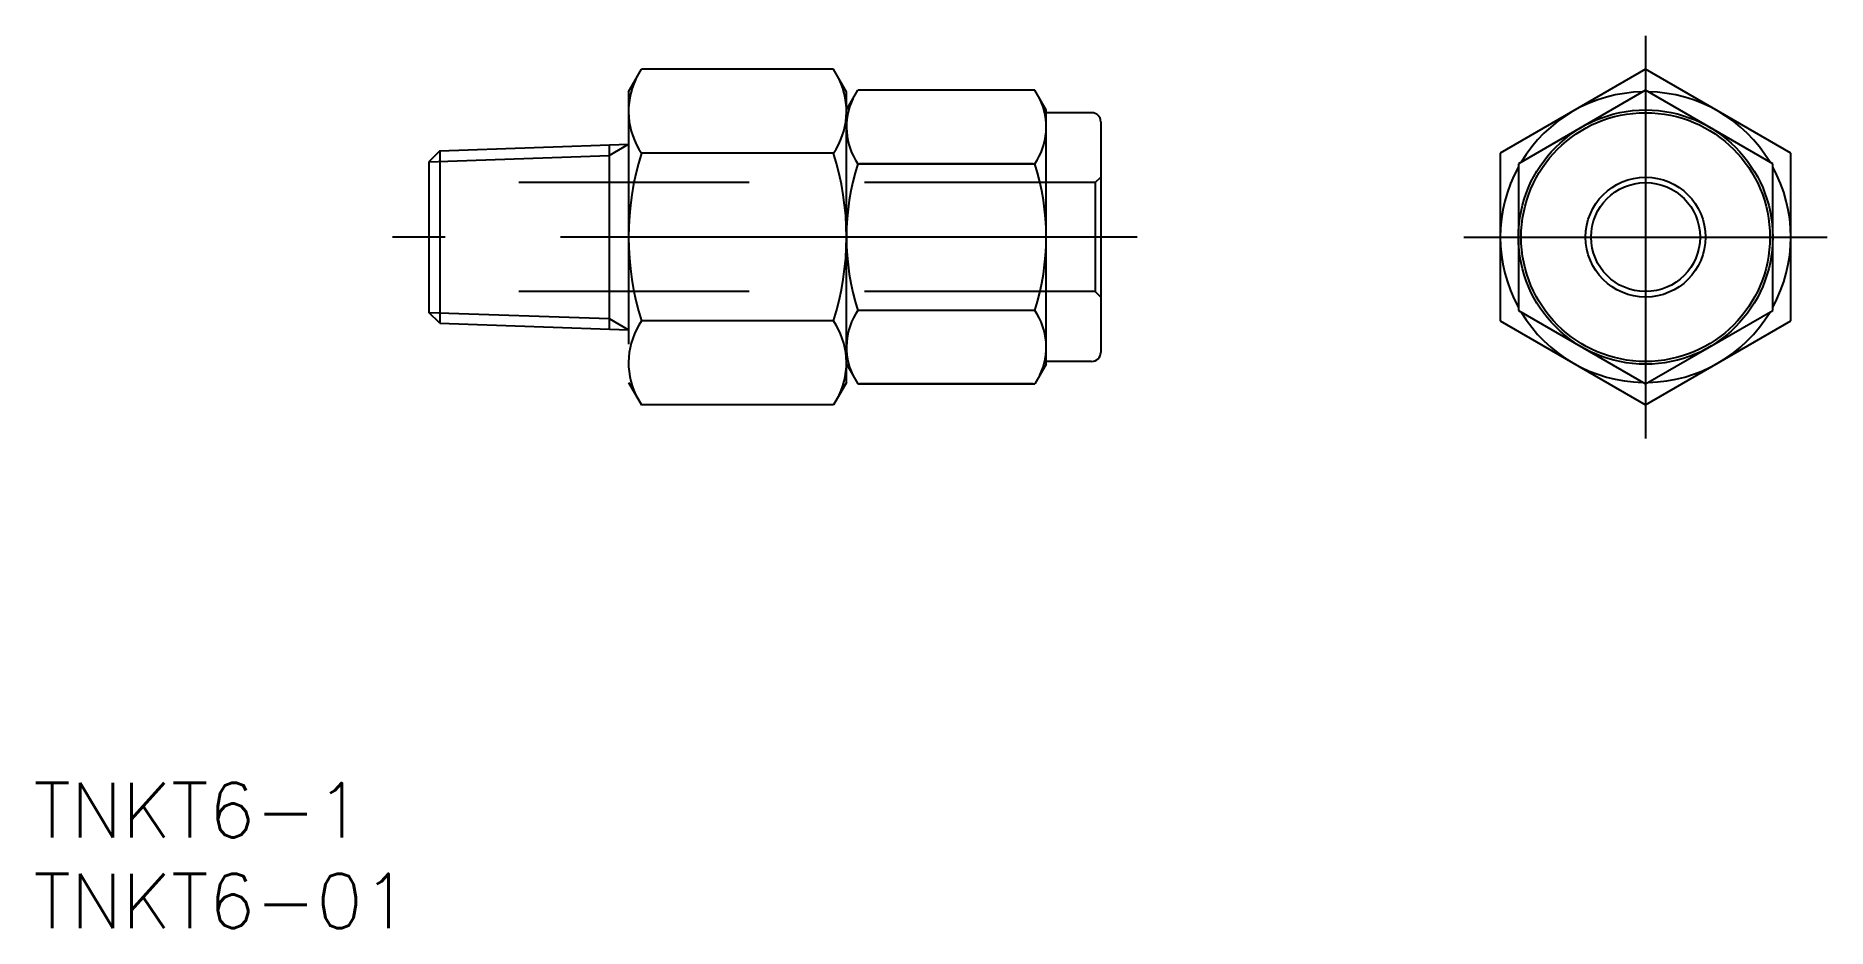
# Model space of a CAD drawing. Extents: x -88.6 to 10, y -38.1 to 11.1.
import ezdxf

# ---------------------------------------------------------------- set-up
doc = ezdxf.new("R2010")
doc.units = 0
doc.linetypes.add('CENTER', pattern=[50.8, 31.75, -6.35, 6.35, -6.35])
doc.linetypes.add('DASHED', pattern=[19.05, 12.7, -6.35])
doc.layers.get('0').update_dxf_attribs({"linetype": 'CONTINUOUS'})
doc.layers.add('CENTER', color=1, linetype='CENTER')
doc.styles.get("Standard").update_dxf_attribs({"font": 'txt.shx', "height": 3, "bigfont": 'bigfont.shx'})

# ---------------------------------------------------------------- blocks, each defined once
blk = doc.blocks.new('*U9')
at = {"color": 7, "linetype": 'CONTINUOUS'}
blk.add_text('TNKT6-1', height=3, dxfattribs=at).set_placement((-88.766, -33.052))
blk = doc.blocks.new('*U10')
at = {"color": 7, "linetype": 'CONTINUOUS'}
blk.add_text('TNKT6-01', height=3, dxfattribs=at).set_placement((-88.766, -38.052))

msp = doc.modelspace()

# ---------------------------------------------------------------- linework, layer by layer
at = {"color": 7, "linetype": 'CONTINUOUS'}
for p, q in [((-56, 8), (-55.285, 9.238)), ((-44.715, 9.238), (-55.285, 9.238)), ((-44, 8), (-44.715, 9.238)), ((0, 9.238), (-8, 4.619)), ((8, 4.619), (0, 9.238)), ((-56, 8), (-56, -5.9)), ((-44, 7), (-43.375, 8.083)), ((-44, -8), (-44, 8)), ((-33.625, 8.083), (-43.375, 8.083)), ((-33.712, 8.083), (-43.288, 8.083)), ((-33, 7), (-33.625, 8.083)), ((0, 8.083), (-7, 4.041)), ((7, 4.041), (0, 8.083)), ((-33, -7), (-33, 7)), ((-30.5, 6.85), (-33, 6.85)), ((-30, 6.35), (-30, -6.35)), ((-66.398, 4.746), (-56, 5.109)), ((-57.071, 5.072), (-57.071, -5.072)), ((-56, 5.274), (-56, -5.274)), ((-66.398, 4.746), (-67, 4.144)), ((-66.398, 4.746), (-67, 4.144)), ((-67, 4.144), (-67, -4.144)), ((-67, 4.144), (-67, -4.144)), ((-66.398, 4.746), (-66.398, -4.746)), ((-66.398, 4.746), (-66.398, -4.746)), ((-44.715, 4.619), (-55.285, 4.619)), ((-43.375, 4.041), (-33.625, 4.041)), ((-33.712, 4.041), (-43.288, 4.041)), ((-8, 4.619), (-8, -4.619)), ((-7, 4.041), (-7, -4.041)), ((7, -4.041), (7, 4.041)), ((8, -4.619), (8, 4.619)), ((-66.398, -4.746), (-67, -4.144)), ((-66.398, -4.746), (-67, -4.144)), ((-66.398, -4.746), (-56, -5.109)), ((-44.715, -4.619), (-55.285, -4.619)), ((-33.625, -4.041), (-43.375, -4.041)), ((-33.712, -4.041), (-43.288, -4.041)), ((-8, -4.619), (0, -9.238)), ((-7, -4.041), (0, -8.083)), ((0, -8.083), (7, -4.041)), ((0, -9.238), (8, -4.619)), ((-30.5, -6.85), (-33, -6.85)), ((-44, -7), (-43.375, -8.083)), ((-33, -7), (-33.625, -8.083)), ((-56, -8), (-55.285, -9.238)), ((-44, -8), (-44.715, -9.238)), ((-43.375, -8.083), (-33.625, -8.083)), ((-33.712, -8.083), (-43.288, -8.083)), ((-44.715, -9.238), (-55.285, -9.238))]:
    msp.add_line(p, q, dxfattribs=at)
at = {"color": 3, "linetype": 'CONTINUOUS'}
for p, q in [((-57.071, 4.491), (-56, 5.109)), ((-67, 4.144), (-57.071, 4.491)), ((-67, -4.144), (-57.071, -4.491)), ((-57.071, -4.491), (-56, -5.109))]:
    msp.add_line(p, q, dxfattribs=at)
at = {"color": 3, "linetype": 'DASHED'}
for p, q in [((-30.3, 3), (-67, 3)), ((-30.3, 3), (-30, 3.3)), ((-30.3, 3), (-30.3, -3)), ((-30.3, -3), (-67, -3)), ((-30.3, -3), (-30, -3.3))]:
    msp.add_line(p, q, dxfattribs=at)
at = {"color": 7, "linetype": 'CONTINUOUS'}
for radius in [7, 6.85, 3.3, 3]:
    msp.add_circle((0, 0), radius, dxfattribs=at)
for centre, radius, start, end in [((-51.911, 6.928), 4.089, 154.38428, 214.38425), ((-48.089, 6.928), 4.089, 325.61575, 25.61572), ((0, 0), 8, 91.04498, 148.95503), ((0, 0), 8, 31.04497, 88.95502), ((-40.422, 6.062), 3.578, 154.38425, 214.38425), ((-36.578, 6.062), 3.578, 325.61575, 25.61575), ((-30.5, 6.35), 0.5, 0, 90), ((-40.715, 0), 15.285, 162.41205, 197.58795), ((-59.285, 0), 15.285, 342.41205, 17.58795), ((-30.625, 0), 13.375, 162.41205, 197.58795), ((-46.375, 0), 13.375, 342.41205, 17.58795), ((0, 0), 8, 151.04497, 208.95503), ((0, 0), 8, 331.04497, 28.95503), ((-51.911, -6.928), 4.089, 145.61575, 205.61577), ((-48.089, -6.928), 4.089, 334.38423, 34.38425), ((-40.422, -6.062), 3.578, 145.61575, 205.61575), ((-36.578, -6.062), 3.578, 334.38425, 34.38425), ((0, 0), 8, 211.04497, 268.95504), ((0, 0), 8, 271.04496, 328.95503), ((-30.5, -6.35), 0.5, 270, 0)]:
    msp.add_arc(centre, radius, start, end, dxfattribs=at)
at = {"layer": 'CENTER', "color": 1, "linetype": 'CENTER'}
for p, q in [((0, 11.083), (0, -11.083)), ((-28, 0), (-69, 0)), ((-10, 0), (10, 0))]:
    msp.add_line(p, q, dxfattribs=at)

# ---------------------------------------------------------------- block references
at = {"color": 7, "linetype": 'CONTINUOUS'}
for name in ['*U9', '*U10']:
    msp.add_blockref(name, (0, 0), dxfattribs=at)

doc.saveas('drawing.dxf')
